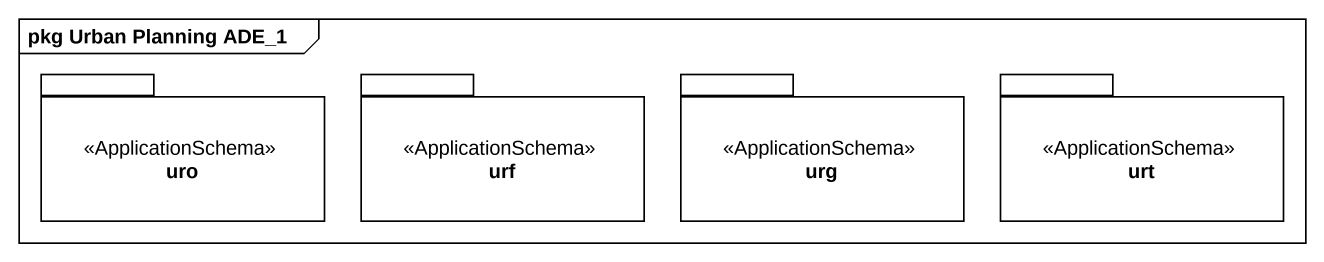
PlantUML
@startuml
mainframe pkg Urban Planning ADE_1
package uro <<ApplicationSchema>> #FFFFFF {
}
package urf <<ApplicationSchema>> #FFFFFF {
}
package urg <<ApplicationSchema>> #FFFFFF {
}
package urt <<ApplicationSchema>> #FFFFFF {
}
@enduml
